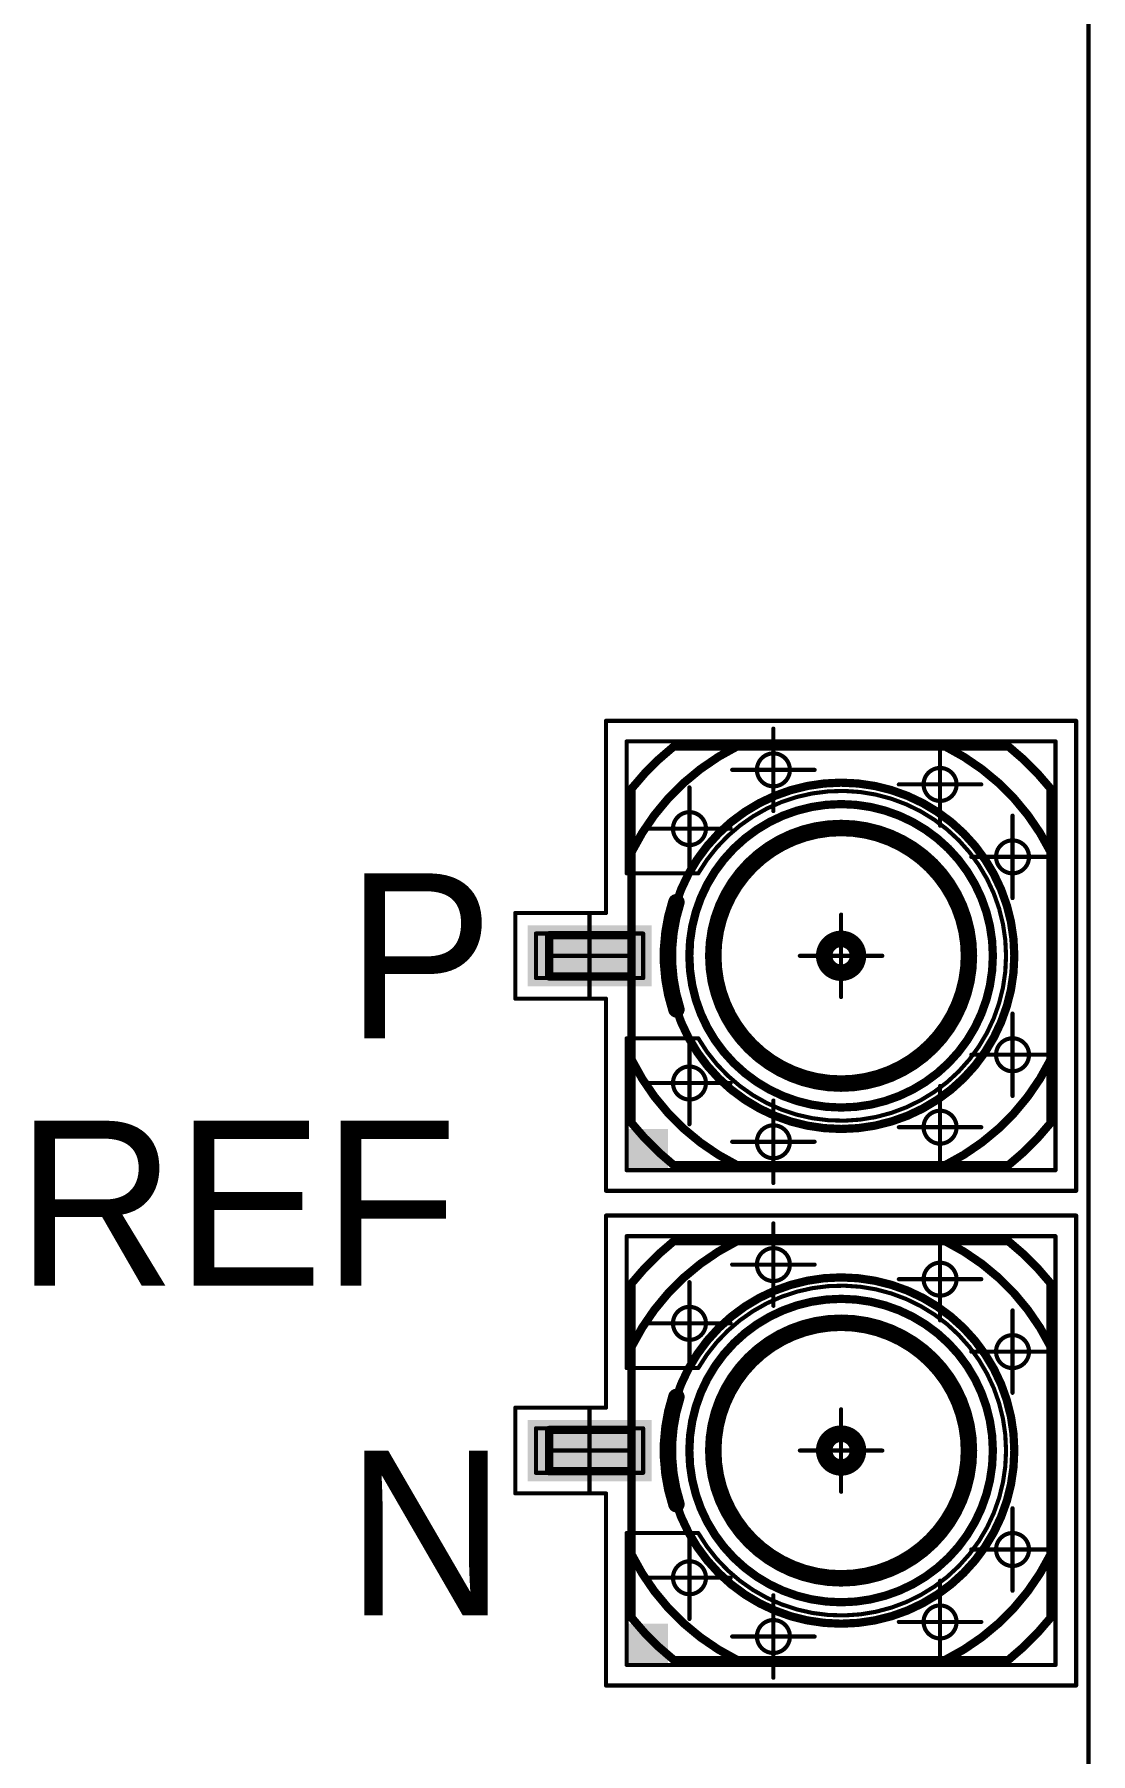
# Model space of a CAD drawing. Extents: x 30 to 73, y 30 to 110.
# Drawn here: x 60.22 to 73.02, y 68.32 to 89.17 of the extents above; entities that cross this region are included whole.
import ezdxf

# ---------------------------------------------------------------- set-up
doc = ezdxf.new("R2010")
doc.units = 0
doc.layers.get('0').update_dxf_attribs({"linetype": 'CONTINUOUS'})
for name, color, linetype in [('MECHANICAL1', 6, 'CONTINUOUS'), ('MECHANICAL14', 56, 'CONTINUOUS'), ('MECHANICAL15', 56, 'CONTINUOUS'), ('MECHANICAL8', 56, 'CONTINUOUS'), ('TOPLAYER', 1, 'CONTINUOUS'), ('TOPOVERLAY', 2, 'CONTINUOUS'), ('TOPPASTE', 8, 'CONTINUOUS'), ('TOPSOLDER', 216, 'CONTINUOUS')]:
    doc.layers.add(name, color=color, linetype=linetype)

# ---------------------------------------------------------------- blocks, each defined once
blk = doc.blocks.new('MOLEX_85305_0232_2')
at = {"layer": 'MECHANICAL14', "const_width": 0.1}
for points in [[(-0.250081, 3.540001), (0.249918, 3.540001)], [(-0.250081, 3.540001), (-0.250081, 2.54)], [(0.249918, 3.540001), (0.249918, 2.54)], [(-2.027616, 2.54), (2.027453, 2.54)], [(-2.540081, 2.027535), (-2.540081, -2.027535)], [(2.539919, 2.027535), (2.539919, -2.027535)], [(-2.027616, -2.54), (2.027453, -2.54)]]:
    blk.add_lwpolyline(points, dxfattribs=at)
at = {"layer": 'MECHANICAL14'}
for points, const_width in [([(-0.275079, 3.540001, 1), (-0.225082, 3.540001, 1)], 0.05), ([(-0.275079, 3.540001, 1), (-0.225082, 3.540001, 1)], 0.05), ([(0.22492, 3.540001, 1), (0.274917, 3.540001, 1)], 0.05), ([(0.22492, 3.540001, 1), (0.274917, 3.540001, 1)], 0.05), ([(-2.052615, 2.54, 1), (-2.002617, 2.54, 1)], 0.05), ([(-2.052612, 2.539997, 1), (-2.002615, 2.539997, 1)], 0.05), ([(-1.284295, 2.54, 1), (-1.234298, 2.54, 1)], 0.05), ([(-0.275079, 2.54, 1), (-0.225082, 2.54, 1)], 0.05), ([(0.22492, 2.54, 1), (0.274917, 2.54, 1)], 0.05), ([(1.234135, 2.54, 1), (1.284133, 2.54, 1)], 0.05), ([(2.002452, 2.539997, 1), (2.05245, 2.539997, 1)], 0.05), ([(2.002455, 2.54, 1), (2.052452, 2.54, 1)], 0.05), ([(2.09992, 0, 1), (-2.100082, 0, 1)], 0.1), ([(-2.56508, 2.027535, 1), (-2.515083, 2.027535, 1)], 0.05), ([(-2.565077, 2.027532, 1), (-2.51508, 2.027532, 1)], 0.05), ([(1.839918, 0, 1), (-1.84008, 0, 1)], 0.1), ([(2.514917, 2.027532, 1), (2.564915, 2.027532, 1)], 0.05), ([(2.51492, 2.027535, 1), (2.564917, 2.027535, 1)], 0.05), ([(1.549918, 0, 1), (-1.550081, 0, 1)], 0.1), ([(-2.56508, 1.259215, 1), (-2.515083, 1.259215, 1)], 0.05), ([(2.51492, 1.259215, 1), (2.564917, 1.259215, 1)], 0.05), ([(0.20492, 0, 1), (-0.205082, 0, 1)], 0.1), ([(-2.125081, 0, 1), (-2.075083, 0, 1)], 0.05), ([(-1.865079, 0, 1), (-1.815081, 0, 1)], 0.05), ([(-1.575079, 0, 1), (-1.525082, 0, 1)], 0.05), ([(-0.230081, 0, 1), (-0.180083, 0, 1)], 0.05), ([(0.179921, 0, 1), (0.229918, 0, 1)], 0.05), ([(1.524919, 0, 1), (1.574917, 0, 1)], 0.05), ([(1.814919, 0, 1), (1.864916, 0, 1)], 0.05), ([(2.074921, 0, 1), (2.124918, 0, 1)], 0.05), ([(-2.56508, -1.259215, 1), (-2.515083, -1.259215, 1)], 0.05), ([(2.51492, -1.259215, 1), (2.564917, -1.259215, 1)], 0.05), ([(-2.56508, -2.027535, 1), (-2.515083, -2.027535, 1)], 0.05), ([(-2.565077, -2.027532, 1), (-2.51508, -2.027532, 1)], 0.05), ([(2.514917, -2.027532, 1), (2.564915, -2.027532, 1)], 0.05), ([(2.51492, -2.027535, 1), (2.564917, -2.027535, 1)], 0.05), ([(-2.052615, -2.54, 1), (-2.002617, -2.54, 1)], 0.05), ([(-2.052612, -2.539997, 1), (-2.002615, -2.539997, 1)], 0.05), ([(-1.284295, -2.54, 1), (-1.234298, -2.54, 1)], 0.05), ([(1.234135, -2.54, 1), (1.284133, -2.54, 1)], 0.05), ([(2.002452, -2.539997, 1), (2.05245, -2.539997, 1)], 0.05), ([(2.002455, -2.54, 1), (2.052452, -2.54, 1)], 0.05)]:
    blk.add_lwpolyline(points, format="xyb", close=True, dxfattribs=dict(at, const_width=const_width))
at = {"layer": 'MECHANICAL14', "const_width": 0.1}
for points in [[(-2.540081, 1.259215, -0.164024), (-1.259296, 2.54)], [(-2.540079, 2.027532, -0.055923), (-2.027613, 2.539997)], [(1.259134, 2.54, -0.164024), (2.539919, 1.259215)], [(2.027451, 2.539997, -0.055923), (2.539916, 2.027532)], [(-1.259296, -2.54, -0.164024), (-2.540081, -1.259215)], [(2.539919, -1.259215, -0.164024), (1.259134, -2.54)], [(-2.027613, -2.539997, -0.055923), (-2.540079, -2.027532)], [(2.539916, -2.027532, -0.055923), (2.027451, -2.539997)]]:
    blk.add_lwpolyline(points, format="xyb", dxfattribs=at)
at = {"layer": 'MECHANICAL15', "const_width": 0.05}
for points in [[(-0.519999, 3.95), (-0.519999, 2.849999)], [(-0.519999, 3.95), (0.519999, 3.95)], [(0.519999, 3.95), (0.519999, 2.849999)], [(-2.849999, 2.849999), (-2.849999, -2.849999)], [(-2.849999, 2.849999), (-0.519999, 2.849999)], [(0.519999, 2.849999), (2.849999, 2.849999)], [(2.849999, 2.849999), (2.849999, -2.849999)], [(-2.849999, -2.849999), (2.849999, -2.849999)]]:
    blk.add_lwpolyline(points, dxfattribs=at)
at = {"layer": 'MECHANICAL15', "const_width": 0.024999}
for points in [[(-0.532498, 3.95, 1), (-0.5075, 3.95, 1)], [(-0.532498, 3.95, 1), (-0.5075, 3.95, 1)], [(0.5075, 3.95, 1), (0.532498, 3.95, 1)], [(0.5075, 3.95, 1), (0.532498, 3.95, 1)], [(-2.862499, 2.849999, 1), (-2.8375, 2.849999, 1)], [(-2.862499, 2.849999, 1), (-2.8375, 2.849999, 1)], [(-0.532498, 2.849999, 1), (-0.5075, 2.849999, 1)], [(-0.532498, 2.849999, 1), (-0.5075, 2.849999, 1)], [(0.5075, 2.849999, 1), (0.532498, 2.849999, 1)], [(0.5075, 2.849999, 1), (0.532498, 2.849999, 1)], [(2.8375, 2.849999, 1), (2.862499, 2.849999, 1)], [(2.8375, 2.849999, 1), (2.862499, 2.849999, 1)], [(-2.862499, -2.849999, 1), (-2.8375, -2.849999, 1)], [(-2.862499, -2.849999, 1), (-2.8375, -2.849999, 1)], [(2.8375, -2.849999, 1), (2.862499, -2.849999, 1)], [(2.8375, -2.849999, 1), (2.862499, -2.849999, 1)]]:
    blk.add_lwpolyline(points, format="xyb", close=True, dxfattribs=at)
at = {"layer": 'MECHANICAL8', "const_width": 0.05}
for points in [[(-0.270081, 3.7), (-0.270081, 2.4)], [(-0.270081, 3.7), (0.269918, 3.7)], [(-0.000081, 3.550001), (-0.000081, 3.049999)], [(0.269918, 3.7), (0.269918, 2.4)], [(-0.50008, 3.049999), (-0.000081, 3.049999)], [(-0.000081, 3.049999), (0.499918, 3.049999)], [(-0.000081, 3.049999), (-0.000081, 2.55)], [(-2.600081, 2.6), (-1.000082, 2.6)], [(-2.600081, 2.6), (-2.600081, -2.6)], [(-1.000082, 2.6), (-1.000082, 1.732051)], [(0.999919, 2.6), (0.999919, 1.732051)], [(0.999919, 2.6), (2.599919, 2.6)], [(2.599919, 2.6), (2.599919, -2.6)], [(-1.542771, 2.338507), (-1.542771, 1.838508)], [(-0.270081, 2.4), (0.269918, 2.4)], [(1.542608, 2.338507), (1.542608, 1.838508)], [(-2.042772, 1.838508), (-1.542771, 1.838508)], [(-1.542771, 1.838508), (-1.042772, 1.838508)], [(-1.542771, 1.838508), (-1.542771, 1.338506)], [(1.042609, 1.838508), (1.542608, 1.838508)], [(1.542608, 1.838508), (2.04261, 1.838508)], [(1.542608, 1.838508), (1.542608, 1.338506)], [(-2.255345, 1.320848), (-2.255345, 0.820849)], [(2.255182, 1.320848), (2.255182, 0.820849)], [(-2.755344, 0.820849), (-2.255345, 0.820849)], [(-2.255345, 0.820849), (-1.755343, 0.820849)], [(-2.255345, 0.820849), (-2.255345, 0.320848)], [(1.755181, 0.820849), (2.255182, 0.820849)], [(2.255182, 0.820849), (2.755181, 0.820849)], [(2.255182, 0.820849), (2.255182, 0.320848)], [(-0.000081, 0.499999), (-0.000081, 0)], [(-0.50008, 0), (-0.000081, 0)], [(-0.000081, 0), (0.499918, 0)], [(-0.000081, 0), (-0.000081, -0.499999)], [(-2.078543, -0.700001), (-2.078543, -1.2)], [(2.07838, -0.700001), (2.07838, -1.2)], [(-2.578542, -1.2), (-2.078543, -1.2)], [(-2.078543, -1.2), (-1.578541, -1.2)], [(-2.078543, -1.2), (-2.078543, -1.699999)], [(1.578379, -1.2), (2.07838, -1.2)], [(2.07838, -1.2), (2.578379, -1.2)], [(2.07838, -1.2), (2.07838, -1.699999)], [(-1.200081, -1.57846), (-1.200081, -2.078462)], [(1.199919, -1.57846), (1.199919, -2.078462)], [(-1.70008, -2.078462), (-1.200081, -2.078462)], [(-1.200081, -2.078462), (-0.700082, -2.078462)], [(-1.200081, -2.078462), (-1.200081, -2.578461)], [(0.69992, -2.078462), (1.199919, -2.078462)], [(1.199919, -2.078462), (1.699918, -2.078462)], [(1.199919, -2.078462), (1.199919, -2.578461)], [(-2.600081, -2.6), (2.599919, -2.6)]]:
    blk.add_lwpolyline(points, dxfattribs=at)
at = {"layer": 'MECHANICAL8'}
for points, const_width in [([(-0.28258, 3.7, 1), (-0.257581, 3.7, 1)], 0.024999), ([(-0.28258, 3.7, 1), (-0.257581, 3.7, 1)], 0.024999), ([(-0.012581, 3.550001, 1), (0.012418, 3.550001, 1)], 0.024999), ([(0.257419, 3.7, 1), (0.282418, 3.7, 1)], 0.024999), ([(0.257419, 3.7, 1), (0.282418, 3.7, 1)], 0.024999), ([(-0.51258, 3.049999, 1), (-0.487581, 3.049999, 1)], 0.024999), ([(-0.012581, 3.049999, 1), (0.012418, 3.049999, 1)], 0.024999), ([(-0.012581, 3.049999, 1), (0.012418, 3.049999, 1)], 0.024999), ([(-0.012581, 3.049999, 1), (0.012418, 3.049999, 1)], 0.024999), ([(-0.012581, 3.049999, 1), (0.012418, 3.049999, 1)], 0.024999), ([(0.487418, 3.049999, 1), (0.512417, 3.049999, 1)], 0.024999), ([(-2.61258, 2.6, 1), (-2.587582, 2.6, 1)], 0.024999), ([(-2.61258, 2.6, 1), (-2.587582, 2.6, 1)], 0.024999), ([(-1.012581, 2.6, 1), (-0.987582, 2.6, 1)], 0.024999), ([(-1.012581, 2.6, 1), (-0.987582, 2.6, 1)], 0.024999), ([(-0.012581, 2.55, 1), (0.012418, 2.55, 1)], 0.024999), ([(0.98742, 2.6, 1), (1.012419, 2.6, 1)], 0.024999), ([(0.98742, 2.6, 1), (1.012419, 2.6, 1)], 0.024999), ([(2.587419, 2.6, 1), (2.612418, 2.6, 1)], 0.024999), ([(2.587419, 2.6, 1), (2.612418, 2.6, 1)], 0.024999), ([(-1.55527, 2.338507, 1), (-1.530271, 2.338507, 1)], 0.024999), ([(-0.28258, 2.4, 1), (-0.257581, 2.4, 1)], 0.024999), ([(-0.28258, 2.4, 1), (-0.257581, 2.4, 1)], 0.024999), ([(0.257419, 2.4, 1), (0.282418, 2.4, 1)], 0.024999), ([(0.257419, 2.4, 1), (0.282418, 2.4, 1)], 0.024999), ([(1.530109, 2.338507, 1), (1.555107, 2.338507, 1)], 0.024999), ([(-1.342771, 1.838508, 1), (-1.74277, 1.838508, 1)], 0.05), ([(1.742608, 1.838508, 1), (1.342608, 1.838508, 1)], 0.05), ([(-2.055271, 1.838508, 1), (-2.030273, 1.838508, 1)], 0.024999), ([(-1.75527, 1.838508, 1), (-1.730271, 1.838508, 1)], 0.024999), ([(-1.55527, 1.838508, 1), (-1.530271, 1.838508, 1)], 0.024999), ([(-1.55527, 1.838508, 1), (-1.530271, 1.838508, 1)], 0.024999), ([(-1.55527, 1.838508, 1), (-1.530271, 1.838508, 1)], 0.024999), ([(-1.55527, 1.838508, 1), (-1.530271, 1.838508, 1)], 0.024999), ([(-1.35527, 1.838508, 1), (-1.330272, 1.838508, 1)], 0.024999), ([(-1.055271, 1.838508, 1), (-1.030272, 1.838508, 1)], 0.024999), ([(-1.012581, 1.732051, 1), (-0.987582, 1.732051, 1)], 0.024999), ([(-1.012581, 1.732051, 1), (-0.987582, 1.732051, 1)], 0.024999), ([(0.98742, 1.732051, 1), (1.012419, 1.732051, 1)], 0.024999), ([(0.98742, 1.732051, 1), (1.012419, 1.732051, 1)], 0.024999), ([(1.03011, 1.838508, 1), (1.055108, 1.838508, 1)], 0.024999), ([(1.330109, 1.838508, 1), (1.355108, 1.838508, 1)], 0.024999), ([(1.530109, 1.838508, 1), (1.555107, 1.838508, 1)], 0.024999), ([(1.530109, 1.838508, 1), (1.555107, 1.838508, 1)], 0.024999), ([(1.530109, 1.838508, 1), (1.555107, 1.838508, 1)], 0.024999), ([(1.530109, 1.838508, 1), (1.555107, 1.838508, 1)], 0.024999), ([(1.730108, 1.838508, 1), (1.755107, 1.838508, 1)], 0.024999), ([(2.03011, 1.838508, 1), (2.055109, 1.838508, 1)], 0.024999), ([(-2.267844, 1.320848, 1), (-2.242845, 1.320848, 1)], 0.024999), ([(-1.55527, 1.338506, 1), (-1.530271, 1.338506, 1)], 0.024999), ([(1.530109, 1.338506, 1), (1.555107, 1.338506, 1)], 0.024999), ([(2.242683, 1.320848, 1), (2.267682, 1.320848, 1)], 0.024999), ([(-2.055345, 0.820849, 1), (-2.455344, 0.820849, 1)], 0.05), ([(2.455182, 0.820849, 1), (2.055183, 0.820849, 1)], 0.05), ([(-2.767843, 0.820849, 1), (-2.742844, 0.820849, 1)], 0.024999), ([(-2.467844, 0.820849, 1), (-2.442845, 0.820849, 1)], 0.024999), ([(-2.267844, 0.820849, 1), (-2.242845, 0.820849, 1)], 0.024999), ([(-2.267844, 0.820849, 1), (-2.242845, 0.820849, 1)], 0.024999), ([(-2.267844, 0.820849, 1), (-2.242845, 0.820849, 1)], 0.024999), ([(-2.267844, 0.820849, 1), (-2.242845, 0.820849, 1)], 0.024999), ([(-2.067844, 0.820849, 1), (-2.042846, 0.820849, 1)], 0.024999), ([(-1.767843, 0.820849, 1), (-1.742844, 0.820849, 1)], 0.024999), ([(1.742681, 0.820849, 1), (1.76768, 0.820849, 1)], 0.024999), ([(2.042683, 0.820849, 1), (2.067682, 0.820849, 1)], 0.024999), ([(2.242683, 0.820849, 1), (2.267682, 0.820849, 1)], 0.024999), ([(2.242683, 0.820849, 1), (2.267682, 0.820849, 1)], 0.024999), ([(2.242683, 0.820849, 1), (2.267682, 0.820849, 1)], 0.024999), ([(2.242683, 0.820849, 1), (2.267682, 0.820849, 1)], 0.024999), ([(2.442682, 0.820849, 1), (2.467681, 0.820849, 1)], 0.024999), ([(2.742682, 0.820849, 1), (2.767681, 0.820849, 1)], 0.024999), ([(-0.012581, 0.499999, 1), (0.012418, 0.499999, 1)], 0.024999), ([(-2.267844, 0.320848, 1), (-2.242845, 0.320848, 1)], 0.024999), ([(2.242683, 0.320848, 1), (2.267682, 0.320848, 1)], 0.024999), ([(-0.51258, 0, 1), (-0.487581, 0, 1)], 0.024999), ([(-0.012581, 0, 1), (0.012418, 0, 1)], 0.024999), ([(-0.012581, 0, 1), (0.012418, 0, 1)], 0.024999), ([(-0.012581, 0, 1), (0.012418, 0, 1)], 0.024999), ([(-0.012581, 0, 1), (0.012418, 0, 1)], 0.024999), ([(0.487418, 0, 1), (0.512417, 0, 1)], 0.024999), ([(-0.012581, -0.499999, 1), (0.012418, -0.499999, 1)], 0.024999), ([(-2.091042, -0.700001, 1), (-2.066044, -0.700001, 1)], 0.024999), ([(2.065881, -0.700001, 1), (2.09088, -0.700001, 1)], 0.024999), ([(-1.878543, -1.2, 1), (-2.278543, -1.2, 1)], 0.05), ([(2.27838, -1.2, 1), (1.878381, -1.2, 1)], 0.05), ([(-2.591041, -1.2, 1), (-2.566043, -1.2, 1)], 0.024999), ([(-2.291042, -1.2, 1), (-2.266043, -1.2, 1)], 0.024999), ([(-2.091042, -1.2, 1), (-2.066044, -1.2, 1)], 0.024999), ([(-2.091042, -1.2, 1), (-2.066044, -1.2, 1)], 0.024999), ([(-2.091042, -1.2, 1), (-2.066044, -1.2, 1)], 0.024999), ([(-2.091042, -1.2, 1), (-2.066044, -1.2, 1)], 0.024999), ([(-1.891043, -1.2, 1), (-1.866044, -1.2, 1)], 0.024999), ([(-1.591041, -1.2, 1), (-1.566042, -1.2, 1)], 0.024999), ([(1.56588, -1.2, 1), (1.590878, -1.2, 1)], 0.024999), ([(1.865881, -1.2, 1), (1.89088, -1.2, 1)], 0.024999), ([(2.065881, -1.2, 1), (2.09088, -1.2, 1)], 0.024999), ([(2.065881, -1.2, 1), (2.09088, -1.2, 1)], 0.024999), ([(2.065881, -1.2, 1), (2.09088, -1.2, 1)], 0.024999), ([(2.065881, -1.2, 1), (2.09088, -1.2, 1)], 0.024999), ([(2.265881, -1.2, 1), (2.290879, -1.2, 1)], 0.024999), ([(2.56588, -1.2, 1), (2.590879, -1.2, 1)], 0.024999), ([(-1.212581, -1.57846, 1), (-1.187582, -1.57846, 1)], 0.024999), ([(1.18742, -1.57846, 1), (1.212418, -1.57846, 1)], 0.024999), ([(-2.091042, -1.699999, 1), (-2.066044, -1.699999, 1)], 0.024999), ([(-1.000082, -2.078462, 1), (-1.400081, -2.078462, 1)], 0.05), ([(1.399918, -2.078462, 1), (0.999919, -2.078462, 1)], 0.05), ([(2.065881, -1.699999, 1), (2.09088, -1.699999, 1)], 0.024999), ([(-1.71258, -2.078462, 1), (-1.687581, -2.078462, 1)], 0.024999), ([(-1.41258, -2.078462, 1), (-1.387582, -2.078462, 1)], 0.024999), ([(-1.212581, -2.078462, 1), (-1.187582, -2.078462, 1)], 0.024999), ([(-1.212581, -2.078462, 1), (-1.187582, -2.078462, 1)], 0.024999), ([(-1.212581, -2.078462, 1), (-1.187582, -2.078462, 1)], 0.024999), ([(-1.212581, -2.078462, 1), (-1.187582, -2.078462, 1)], 0.024999), ([(-1.012581, -2.078462, 1), (-0.987582, -2.078462, 1)], 0.024999), ([(-0.712582, -2.078462, 1), (-0.687583, -2.078462, 1)], 0.024999), ([(0.687421, -2.078462, 1), (0.712419, -2.078462, 1)], 0.024999), ([(0.98742, -2.078462, 1), (1.012419, -2.078462, 1)], 0.024999), ([(1.18742, -2.078462, 1), (1.212418, -2.078462, 1)], 0.024999), ([(1.18742, -2.078462, 1), (1.212418, -2.078462, 1)], 0.024999), ([(1.18742, -2.078462, 1), (1.212418, -2.078462, 1)], 0.024999), ([(1.18742, -2.078462, 1), (1.212418, -2.078462, 1)], 0.024999), ([(1.387419, -2.078462, 1), (1.412418, -2.078462, 1)], 0.024999), ([(1.687419, -2.078462, 1), (1.712417, -2.078462, 1)], 0.024999), ([(-2.61258, -2.6, 1), (-2.587582, -2.6, 1)], 0.024999), ([(-2.61258, -2.6, 1), (-2.587582, -2.6, 1)], 0.024999), ([(-1.212581, -2.578461, 1), (-1.187582, -2.578461, 1)], 0.024999), ([(1.18742, -2.578461, 1), (1.212418, -2.578461, 1)], 0.024999), ([(2.587419, -2.6, 1), (2.612418, -2.6, 1)], 0.024999), ([(2.587419, -2.6, 1), (2.612418, -2.6, 1)], 0.024999)]:
    blk.add_lwpolyline(points, format="xyb", close=True, dxfattribs=dict(at, const_width=const_width))
at = {"layer": 'MECHANICAL8', "const_width": 0.05}
blk.add_lwpolyline([(0.999919, 1.732051, -3.732051), (-1.000082, 1.732051)], format="xyb", dxfattribs=at)
at = {"layer": 'TOPLAYER'}
for p, q in [((-2.600081, -2.6), (-2.600081, 2.6)), ((-2.600081, 2.6), (-1.000082, 2.6)), ((-1.000082, 2.6), (-1.000618, 1.732981)), ((0.999919, 1.732051), (0.999919, 2.6)), ((0.999919, 2.6), (2.599919, 2.6)), ((2.599919, 2.6), (2.599919, -2.6)), ((-1.116599, 1.670987), (-1.421138, 1.421056)), ((-1.000618, 1.732981), (-1.116599, 1.670987)), ((1.000455, 1.732981), (0.999919, 1.732051)), ((1.116437, 1.670987), (1.000455, 1.732981)), ((1.420975, 1.421056), (1.116437, 1.670987)), ((-1.421138, 1.421056), (-1.671069, 1.116518)), ((1.670906, 1.116518), (1.420975, 1.421056)), ((-1.671069, 1.116518), (-1.856783, 0.769071)), ((1.856621, 0.769071), (1.670906, 1.116518)), ((-1.856783, 0.769071), (-1.971144, 0.392069)), ((1.970982, 0.392069), (1.856621, 0.769071)), ((-1.971144, 0.392069), (-2.00976, 0)), ((2.009597, 0), (1.970982, 0.392069)), ((-2.00976, 0), (-1.971144, -0.392069)), ((1.970982, -0.392069), (2.009597, 0)), ((-1.971144, -0.392069), (-1.856783, -0.769071)), ((1.856621, -0.769071), (1.970982, -0.392069)), ((-1.856783, -0.769071), (-1.671069, -1.116518)), ((1.670906, -1.116518), (1.856621, -0.769071)), ((-1.671069, -1.116518), (-1.421138, -1.421056)), ((1.420975, -1.421056), (1.670906, -1.116518)), ((-1.421138, -1.421056), (-1.116599, -1.670987)), ((1.116437, -1.670987), (1.420975, -1.421056)), ((-1.116599, -1.670987), (-0.769153, -1.856702)), ((-0.769153, -1.856702), (-0.392151, -1.971063)), ((0.391988, -1.971063), (0.76899, -1.856702)), ((0.76899, -1.856702), (1.116437, -1.670987)), ((-0.392151, -1.971063), (-0.000081, -2.009678)), ((-0.000081, -2.009678), (0.391988, -1.971063)), ((2.599919, -2.6), (-2.600081, -2.6))]:
    blk.add_line(p, q, dxfattribs=at)
for points in [[(-0.269999, 2.4), (0.269999, 2.4), (-0.269999, 3.699998), (0.269999, 3.699998)], [(-2.600081, 2.100001), (-2.100082, 2.100001), (-2.600081, 2.6), (-2.100082, 2.6)]]:
    blk.add_solid(points, dxfattribs=at)
at = {"layer": 'TOPOVERLAY', "const_width": 0.2}
blk.add_lwpolyline([(-0.650001, 1.996874, -0.158658), (0.650001, 1.996874)], format="xyb", dxfattribs=at)
at = {"layer": 'TOPOVERLAY'}
for points, const_width in [([(-0.700001, 1.996874, 1), (-0.600001, 1.996874, 1)], 0.1), ([(0.600001, 1.996874, 1), (0.700001, 1.996874, 1)], 0.1), ([(1.549999, 0, 1), (-1.549999, 0, 1)], 0.2), ([(0.205001, 0, 1), (-0.205001, 0, 1)], 0.2), ([(-1.599999, 0, 1), (-1.5, 0, 1)], 0.1), ([(-0.255001, 0, 1), (-0.155001, 0, 1)], 0.1), ([(0.155001, 0, 1), (0.255001, 0, 1)], 0.1), ([(1.5, 0, 1), (1.599999, 0, 1)], 0.1)]:
    blk.add_lwpolyline(points, format="xyb", close=True, dxfattribs=dict(at, const_width=const_width))
at = {"layer": 'TOPPASTE'}
blk.add_solid([(-0.269999, 2.4), (0.269999, 2.4), (-0.269999, 3.699998), (0.269999, 3.699998)], dxfattribs=at)
at = {"layer": 'TOPSOLDER'}
blk.add_solid([(-0.371599, 2.2984), (0.371599, 2.2984), (-0.371599, 3.801598), (0.371599, 3.801598)], dxfattribs=at)
blk = doc.blocks.new('MOLEX_85305_0232_5')
at = {"layer": 'MECHANICAL14', "const_width": 0.1}
for points in [[(-0.250081, 3.540001), (0.249918, 3.540001)], [(-0.250081, 3.540001), (-0.250081, 2.54)], [(0.249918, 3.540001), (0.249918, 2.54)], [(-2.027616, 2.54), (2.027453, 2.54)], [(-2.540081, 2.027535), (-2.540081, -2.027535)], [(2.539919, 2.027535), (2.539919, -2.027535)], [(-2.027616, -2.54), (2.027453, -2.54)]]:
    blk.add_lwpolyline(points, dxfattribs=at)
at = {"layer": 'MECHANICAL14'}
for points, const_width in [([(-0.275079, 3.540001, 1), (-0.225082, 3.540001, 1)], 0.05), ([(-0.275079, 3.540001, 1), (-0.225082, 3.540001, 1)], 0.05), ([(0.22492, 3.540001, 1), (0.274917, 3.540001, 1)], 0.05), ([(0.22492, 3.540001, 1), (0.274917, 3.540001, 1)], 0.05), ([(-2.052615, 2.54, 1), (-2.002617, 2.54, 1)], 0.05), ([(-2.052612, 2.539997, 1), (-2.002615, 2.539997, 1)], 0.05), ([(-1.284295, 2.54, 1), (-1.234298, 2.54, 1)], 0.05), ([(-0.275079, 2.54, 1), (-0.225082, 2.54, 1)], 0.05), ([(0.22492, 2.54, 1), (0.274917, 2.54, 1)], 0.05), ([(1.234135, 2.54, 1), (1.284133, 2.54, 1)], 0.05), ([(2.002452, 2.539997, 1), (2.05245, 2.539997, 1)], 0.05), ([(2.002455, 2.54, 1), (2.052452, 2.54, 1)], 0.05), ([(2.09992, 0, 1), (-2.100082, 0, 1)], 0.1), ([(-2.56508, 2.027535, 1), (-2.515083, 2.027535, 1)], 0.05), ([(-2.565077, 2.027532, 1), (-2.51508, 2.027532, 1)], 0.05), ([(1.839918, 0, 1), (-1.84008, 0, 1)], 0.1), ([(2.514917, 2.027532, 1), (2.564915, 2.027532, 1)], 0.05), ([(2.51492, 2.027535, 1), (2.564917, 2.027535, 1)], 0.05), ([(1.549918, 0, 1), (-1.550081, 0, 1)], 0.1), ([(-2.56508, 1.259215, 1), (-2.515083, 1.259215, 1)], 0.05), ([(2.51492, 1.259215, 1), (2.564917, 1.259215, 1)], 0.05), ([(0.20492, 0, 1), (-0.205082, 0, 1)], 0.1), ([(-2.125081, 0, 1), (-2.075083, 0, 1)], 0.05), ([(-1.865079, 0, 1), (-1.815081, 0, 1)], 0.05), ([(-1.575079, 0, 1), (-1.525082, 0, 1)], 0.05), ([(-0.230081, 0, 1), (-0.180083, 0, 1)], 0.05), ([(0.179921, 0, 1), (0.229918, 0, 1)], 0.05), ([(1.524919, 0, 1), (1.574917, 0, 1)], 0.05), ([(1.814919, 0, 1), (1.864916, 0, 1)], 0.05), ([(2.074921, 0, 1), (2.124918, 0, 1)], 0.05), ([(-2.56508, -1.259215, 1), (-2.515083, -1.259215, 1)], 0.05), ([(2.51492, -1.259215, 1), (2.564917, -1.259215, 1)], 0.05), ([(-2.56508, -2.027535, 1), (-2.515083, -2.027535, 1)], 0.05), ([(-2.565077, -2.027532, 1), (-2.51508, -2.027532, 1)], 0.05), ([(2.514917, -2.027532, 1), (2.564915, -2.027532, 1)], 0.05), ([(2.51492, -2.027535, 1), (2.564917, -2.027535, 1)], 0.05), ([(-2.052615, -2.54, 1), (-2.002617, -2.54, 1)], 0.05), ([(-2.052612, -2.539997, 1), (-2.002615, -2.539997, 1)], 0.05), ([(-1.284295, -2.54, 1), (-1.234298, -2.54, 1)], 0.05), ([(1.234135, -2.54, 1), (1.284133, -2.54, 1)], 0.05), ([(2.002452, -2.539997, 1), (2.05245, -2.539997, 1)], 0.05), ([(2.002455, -2.54, 1), (2.052452, -2.54, 1)], 0.05)]:
    blk.add_lwpolyline(points, format="xyb", close=True, dxfattribs=dict(at, const_width=const_width))
at = {"layer": 'MECHANICAL14', "const_width": 0.1}
for points in [[(-2.540081, 1.259215, -0.164024), (-1.259296, 2.54)], [(-2.540079, 2.027532, -0.055923), (-2.027613, 2.539997)], [(1.259134, 2.54, -0.164024), (2.539919, 1.259215)], [(2.027451, 2.539997, -0.055923), (2.539916, 2.027532)], [(-1.259296, -2.54, -0.164024), (-2.540081, -1.259215)], [(2.539919, -1.259215, -0.164024), (1.259134, -2.54)], [(-2.027613, -2.539997, -0.055923), (-2.540079, -2.027532)], [(2.539916, -2.027532, -0.055923), (2.027451, -2.539997)]]:
    blk.add_lwpolyline(points, format="xyb", dxfattribs=at)
at = {"layer": 'MECHANICAL15', "const_width": 0.05}
for points in [[(-0.519999, 3.95), (-0.519999, 2.849999)], [(-0.519999, 3.95), (0.519999, 3.95)], [(0.519999, 3.95), (0.519999, 2.849999)], [(-2.849999, 2.849999), (-2.849999, -2.849999)], [(-2.849999, 2.849999), (-0.519999, 2.849999)], [(0.519999, 2.849999), (2.849999, 2.849999)], [(2.849999, 2.849999), (2.849999, -2.849999)], [(-2.849999, -2.849999), (2.849999, -2.849999)]]:
    blk.add_lwpolyline(points, dxfattribs=at)
at = {"layer": 'MECHANICAL15', "const_width": 0.024999}
for points in [[(-0.532498, 3.95, 1), (-0.5075, 3.95, 1)], [(-0.532498, 3.95, 1), (-0.5075, 3.95, 1)], [(0.5075, 3.95, 1), (0.532498, 3.95, 1)], [(0.5075, 3.95, 1), (0.532498, 3.95, 1)], [(-2.862499, 2.849999, 1), (-2.8375, 2.849999, 1)], [(-2.862499, 2.849999, 1), (-2.8375, 2.849999, 1)], [(-0.532498, 2.849999, 1), (-0.5075, 2.849999, 1)], [(-0.532498, 2.849999, 1), (-0.5075, 2.849999, 1)], [(0.5075, 2.849999, 1), (0.532498, 2.849999, 1)], [(0.5075, 2.849999, 1), (0.532498, 2.849999, 1)], [(2.8375, 2.849999, 1), (2.862499, 2.849999, 1)], [(2.8375, 2.849999, 1), (2.862499, 2.849999, 1)], [(-2.862499, -2.849999, 1), (-2.8375, -2.849999, 1)], [(-2.862499, -2.849999, 1), (-2.8375, -2.849999, 1)], [(2.8375, -2.849999, 1), (2.862499, -2.849999, 1)], [(2.8375, -2.849999, 1), (2.862499, -2.849999, 1)]]:
    blk.add_lwpolyline(points, format="xyb", close=True, dxfattribs=at)
at = {"layer": 'MECHANICAL8', "const_width": 0.05}
for points in [[(-0.270081, 3.7), (-0.270081, 2.4)], [(-0.270081, 3.7), (0.269918, 3.7)], [(-0.000081, 3.550001), (-0.000081, 3.049999)], [(0.269918, 3.7), (0.269918, 2.4)], [(-0.50008, 3.049999), (-0.000081, 3.049999)], [(-0.000081, 3.049999), (0.499918, 3.049999)], [(-0.000081, 3.049999), (-0.000081, 2.55)], [(-2.600081, 2.6), (-1.000082, 2.6)], [(-2.600081, 2.6), (-2.600081, -2.6)], [(-1.000082, 2.6), (-1.000082, 1.732051)], [(0.999919, 2.6), (0.999919, 1.732051)], [(0.999919, 2.6), (2.599919, 2.6)], [(2.599919, 2.6), (2.599919, -2.6)], [(-1.542771, 2.338507), (-1.542771, 1.838508)], [(-0.270081, 2.4), (0.269918, 2.4)], [(1.542608, 2.338507), (1.542608, 1.838508)], [(-2.042772, 1.838508), (-1.542771, 1.838508)], [(-1.542771, 1.838508), (-1.042772, 1.838508)], [(-1.542771, 1.838508), (-1.542771, 1.338506)], [(1.042609, 1.838508), (1.542608, 1.838508)], [(1.542608, 1.838508), (2.04261, 1.838508)], [(1.542608, 1.838508), (1.542608, 1.338506)], [(-2.255345, 1.320848), (-2.255345, 0.820849)], [(2.255182, 1.320848), (2.255182, 0.820849)], [(-2.755344, 0.820849), (-2.255345, 0.820849)], [(-2.255345, 0.820849), (-1.755343, 0.820849)], [(-2.255345, 0.820849), (-2.255345, 0.320848)], [(1.755181, 0.820849), (2.255182, 0.820849)], [(2.255182, 0.820849), (2.755181, 0.820849)], [(2.255182, 0.820849), (2.255182, 0.320848)], [(-0.000081, 0.499999), (-0.000081, 0)], [(-0.50008, 0), (-0.000081, 0)], [(-0.000081, 0), (0.499918, 0)], [(-0.000081, 0), (-0.000081, -0.499999)], [(-2.078543, -0.700001), (-2.078543, -1.2)], [(2.07838, -0.700001), (2.07838, -1.2)], [(-2.578542, -1.2), (-2.078543, -1.2)], [(-2.078543, -1.2), (-1.578541, -1.2)], [(-2.078543, -1.2), (-2.078543, -1.699999)], [(1.578379, -1.2), (2.07838, -1.2)], [(2.07838, -1.2), (2.578379, -1.2)], [(2.07838, -1.2), (2.07838, -1.699999)], [(-1.200081, -1.57846), (-1.200081, -2.078462)], [(1.199919, -1.57846), (1.199919, -2.078462)], [(-1.70008, -2.078462), (-1.200081, -2.078462)], [(-1.200081, -2.078462), (-0.700082, -2.078462)], [(-1.200081, -2.078462), (-1.200081, -2.578461)], [(0.69992, -2.078462), (1.199919, -2.078462)], [(1.199919, -2.078462), (1.699918, -2.078462)], [(1.199919, -2.078462), (1.199919, -2.578461)], [(-2.600081, -2.6), (2.599919, -2.6)]]:
    blk.add_lwpolyline(points, dxfattribs=at)
at = {"layer": 'MECHANICAL8'}
for points, const_width in [([(-0.28258, 3.7, 1), (-0.257581, 3.7, 1)], 0.024999), ([(-0.28258, 3.7, 1), (-0.257581, 3.7, 1)], 0.024999), ([(-0.012581, 3.550001, 1), (0.012418, 3.550001, 1)], 0.024999), ([(0.257419, 3.7, 1), (0.282418, 3.7, 1)], 0.024999), ([(0.257419, 3.7, 1), (0.282418, 3.7, 1)], 0.024999), ([(-0.51258, 3.049999, 1), (-0.487581, 3.049999, 1)], 0.024999), ([(-0.012581, 3.049999, 1), (0.012418, 3.049999, 1)], 0.024999), ([(-0.012581, 3.049999, 1), (0.012418, 3.049999, 1)], 0.024999), ([(-0.012581, 3.049999, 1), (0.012418, 3.049999, 1)], 0.024999), ([(-0.012581, 3.049999, 1), (0.012418, 3.049999, 1)], 0.024999), ([(0.487418, 3.049999, 1), (0.512417, 3.049999, 1)], 0.024999), ([(-2.61258, 2.6, 1), (-2.587582, 2.6, 1)], 0.024999), ([(-2.61258, 2.6, 1), (-2.587582, 2.6, 1)], 0.024999), ([(-1.012581, 2.6, 1), (-0.987582, 2.6, 1)], 0.024999), ([(-1.012581, 2.6, 1), (-0.987582, 2.6, 1)], 0.024999), ([(-0.012581, 2.55, 1), (0.012418, 2.55, 1)], 0.024999), ([(0.98742, 2.6, 1), (1.012419, 2.6, 1)], 0.024999), ([(0.98742, 2.6, 1), (1.012419, 2.6, 1)], 0.024999), ([(2.587419, 2.6, 1), (2.612418, 2.6, 1)], 0.024999), ([(2.587419, 2.6, 1), (2.612418, 2.6, 1)], 0.024999), ([(-1.55527, 2.338507, 1), (-1.530271, 2.338507, 1)], 0.024999), ([(-0.28258, 2.4, 1), (-0.257581, 2.4, 1)], 0.024999), ([(-0.28258, 2.4, 1), (-0.257581, 2.4, 1)], 0.024999), ([(0.257419, 2.4, 1), (0.282418, 2.4, 1)], 0.024999), ([(0.257419, 2.4, 1), (0.282418, 2.4, 1)], 0.024999), ([(1.530109, 2.338507, 1), (1.555107, 2.338507, 1)], 0.024999), ([(-1.342771, 1.838508, 1), (-1.74277, 1.838508, 1)], 0.05), ([(1.742608, 1.838508, 1), (1.342608, 1.838508, 1)], 0.05), ([(-2.055271, 1.838508, 1), (-2.030273, 1.838508, 1)], 0.024999), ([(-1.75527, 1.838508, 1), (-1.730271, 1.838508, 1)], 0.024999), ([(-1.55527, 1.838508, 1), (-1.530271, 1.838508, 1)], 0.024999), ([(-1.55527, 1.838508, 1), (-1.530271, 1.838508, 1)], 0.024999), ([(-1.55527, 1.838508, 1), (-1.530271, 1.838508, 1)], 0.024999), ([(-1.55527, 1.838508, 1), (-1.530271, 1.838508, 1)], 0.024999), ([(-1.35527, 1.838508, 1), (-1.330272, 1.838508, 1)], 0.024999), ([(-1.055271, 1.838508, 1), (-1.030272, 1.838508, 1)], 0.024999), ([(-1.012581, 1.732051, 1), (-0.987582, 1.732051, 1)], 0.024999), ([(-1.012581, 1.732051, 1), (-0.987582, 1.732051, 1)], 0.024999), ([(0.98742, 1.732051, 1), (1.012419, 1.732051, 1)], 0.024999), ([(0.98742, 1.732051, 1), (1.012419, 1.732051, 1)], 0.024999), ([(1.03011, 1.838508, 1), (1.055108, 1.838508, 1)], 0.024999), ([(1.330109, 1.838508, 1), (1.355108, 1.838508, 1)], 0.024999), ([(1.530109, 1.838508, 1), (1.555107, 1.838508, 1)], 0.024999), ([(1.530109, 1.838508, 1), (1.555107, 1.838508, 1)], 0.024999), ([(1.530109, 1.838508, 1), (1.555107, 1.838508, 1)], 0.024999), ([(1.530109, 1.838508, 1), (1.555107, 1.838508, 1)], 0.024999), ([(1.730108, 1.838508, 1), (1.755107, 1.838508, 1)], 0.024999), ([(2.03011, 1.838508, 1), (2.055109, 1.838508, 1)], 0.024999), ([(-2.267844, 1.320848, 1), (-2.242845, 1.320848, 1)], 0.024999), ([(-1.55527, 1.338506, 1), (-1.530271, 1.338506, 1)], 0.024999), ([(1.530109, 1.338506, 1), (1.555107, 1.338506, 1)], 0.024999), ([(2.242683, 1.320848, 1), (2.267682, 1.320848, 1)], 0.024999), ([(-2.055345, 0.820849, 1), (-2.455344, 0.820849, 1)], 0.05), ([(2.455182, 0.820849, 1), (2.055183, 0.820849, 1)], 0.05), ([(-2.767843, 0.820849, 1), (-2.742844, 0.820849, 1)], 0.024999), ([(-2.467844, 0.820849, 1), (-2.442845, 0.820849, 1)], 0.024999), ([(-2.267844, 0.820849, 1), (-2.242845, 0.820849, 1)], 0.024999), ([(-2.267844, 0.820849, 1), (-2.242845, 0.820849, 1)], 0.024999), ([(-2.267844, 0.820849, 1), (-2.242845, 0.820849, 1)], 0.024999), ([(-2.267844, 0.820849, 1), (-2.242845, 0.820849, 1)], 0.024999), ([(-2.067844, 0.820849, 1), (-2.042846, 0.820849, 1)], 0.024999), ([(-1.767843, 0.820849, 1), (-1.742844, 0.820849, 1)], 0.024999), ([(1.742681, 0.820849, 1), (1.76768, 0.820849, 1)], 0.024999), ([(2.042683, 0.820849, 1), (2.067682, 0.820849, 1)], 0.024999), ([(2.242683, 0.820849, 1), (2.267682, 0.820849, 1)], 0.024999), ([(2.242683, 0.820849, 1), (2.267682, 0.820849, 1)], 0.024999), ([(2.242683, 0.820849, 1), (2.267682, 0.820849, 1)], 0.024999), ([(2.242683, 0.820849, 1), (2.267682, 0.820849, 1)], 0.024999), ([(2.442682, 0.820849, 1), (2.467681, 0.820849, 1)], 0.024999), ([(2.742682, 0.820849, 1), (2.767681, 0.820849, 1)], 0.024999), ([(-0.012581, 0.499999, 1), (0.012418, 0.499999, 1)], 0.024999), ([(-2.267844, 0.320848, 1), (-2.242845, 0.320848, 1)], 0.024999), ([(2.242683, 0.320848, 1), (2.267682, 0.320848, 1)], 0.024999), ([(-0.51258, 0, 1), (-0.487581, 0, 1)], 0.024999), ([(-0.012581, 0, 1), (0.012418, 0, 1)], 0.024999), ([(-0.012581, 0, 1), (0.012418, 0, 1)], 0.024999), ([(-0.012581, 0, 1), (0.012418, 0, 1)], 0.024999), ([(-0.012581, 0, 1), (0.012418, 0, 1)], 0.024999), ([(0.487418, 0, 1), (0.512417, 0, 1)], 0.024999), ([(-0.012581, -0.499999, 1), (0.012418, -0.499999, 1)], 0.024999), ([(-2.091042, -0.700001, 1), (-2.066044, -0.700001, 1)], 0.024999), ([(2.065881, -0.700001, 1), (2.09088, -0.700001, 1)], 0.024999), ([(-1.878543, -1.2, 1), (-2.278543, -1.2, 1)], 0.05), ([(2.27838, -1.2, 1), (1.878381, -1.2, 1)], 0.05), ([(-2.591041, -1.2, 1), (-2.566043, -1.2, 1)], 0.024999), ([(-2.291042, -1.2, 1), (-2.266043, -1.2, 1)], 0.024999), ([(-2.091042, -1.2, 1), (-2.066044, -1.2, 1)], 0.024999), ([(-2.091042, -1.2, 1), (-2.066044, -1.2, 1)], 0.024999), ([(-2.091042, -1.2, 1), (-2.066044, -1.2, 1)], 0.024999), ([(-2.091042, -1.2, 1), (-2.066044, -1.2, 1)], 0.024999), ([(-1.891043, -1.2, 1), (-1.866044, -1.2, 1)], 0.024999), ([(-1.591041, -1.2, 1), (-1.566042, -1.2, 1)], 0.024999), ([(1.56588, -1.2, 1), (1.590878, -1.2, 1)], 0.024999), ([(1.865881, -1.2, 1), (1.89088, -1.2, 1)], 0.024999), ([(2.065881, -1.2, 1), (2.09088, -1.2, 1)], 0.024999), ([(2.065881, -1.2, 1), (2.09088, -1.2, 1)], 0.024999), ([(2.065881, -1.2, 1), (2.09088, -1.2, 1)], 0.024999), ([(2.065881, -1.2, 1), (2.09088, -1.2, 1)], 0.024999), ([(2.265881, -1.2, 1), (2.290879, -1.2, 1)], 0.024999), ([(2.56588, -1.2, 1), (2.590879, -1.2, 1)], 0.024999), ([(-1.212581, -1.57846, 1), (-1.187582, -1.57846, 1)], 0.024999), ([(1.18742, -1.57846, 1), (1.212418, -1.57846, 1)], 0.024999), ([(-2.091042, -1.699999, 1), (-2.066044, -1.699999, 1)], 0.024999), ([(-1.000082, -2.078462, 1), (-1.400081, -2.078462, 1)], 0.05), ([(1.399918, -2.078462, 1), (0.999919, -2.078462, 1)], 0.05), ([(2.065881, -1.699999, 1), (2.09088, -1.699999, 1)], 0.024999), ([(-1.71258, -2.078462, 1), (-1.687581, -2.078462, 1)], 0.024999), ([(-1.41258, -2.078462, 1), (-1.387582, -2.078462, 1)], 0.024999), ([(-1.212581, -2.078462, 1), (-1.187582, -2.078462, 1)], 0.024999), ([(-1.212581, -2.078462, 1), (-1.187582, -2.078462, 1)], 0.024999), ([(-1.212581, -2.078462, 1), (-1.187582, -2.078462, 1)], 0.024999), ([(-1.212581, -2.078462, 1), (-1.187582, -2.078462, 1)], 0.024999), ([(-1.012581, -2.078462, 1), (-0.987582, -2.078462, 1)], 0.024999), ([(-0.712582, -2.078462, 1), (-0.687583, -2.078462, 1)], 0.024999), ([(0.687421, -2.078462, 1), (0.712419, -2.078462, 1)], 0.024999), ([(0.98742, -2.078462, 1), (1.012419, -2.078462, 1)], 0.024999), ([(1.18742, -2.078462, 1), (1.212418, -2.078462, 1)], 0.024999), ([(1.18742, -2.078462, 1), (1.212418, -2.078462, 1)], 0.024999), ([(1.18742, -2.078462, 1), (1.212418, -2.078462, 1)], 0.024999), ([(1.18742, -2.078462, 1), (1.212418, -2.078462, 1)], 0.024999), ([(1.387419, -2.078462, 1), (1.412418, -2.078462, 1)], 0.024999), ([(1.687419, -2.078462, 1), (1.712417, -2.078462, 1)], 0.024999), ([(-2.61258, -2.6, 1), (-2.587582, -2.6, 1)], 0.024999), ([(-2.61258, -2.6, 1), (-2.587582, -2.6, 1)], 0.024999), ([(-1.212581, -2.578461, 1), (-1.187582, -2.578461, 1)], 0.024999), ([(1.18742, -2.578461, 1), (1.212418, -2.578461, 1)], 0.024999), ([(2.587419, -2.6, 1), (2.612418, -2.6, 1)], 0.024999), ([(2.587419, -2.6, 1), (2.612418, -2.6, 1)], 0.024999)]:
    blk.add_lwpolyline(points, format="xyb", close=True, dxfattribs=dict(at, const_width=const_width))
at = {"layer": 'MECHANICAL8', "const_width": 0.05}
blk.add_lwpolyline([(0.999919, 1.732051, -3.732051), (-1.000082, 1.732051)], format="xyb", dxfattribs=at)
at = {"layer": 'TOPLAYER'}
for p, q in [((-2.600081, -2.6), (-2.600081, 2.6)), ((-2.600081, 2.6), (-1.000082, 2.6)), ((-1.000082, 2.6), (-1.000618, 1.732981)), ((0.999919, 1.732051), (0.999919, 2.6)), ((0.999919, 2.6), (2.599919, 2.6)), ((2.599919, 2.6), (2.599919, -2.6)), ((-1.116599, 1.670987), (-1.421138, 1.421056)), ((-1.000618, 1.732981), (-1.116599, 1.670987)), ((1.000455, 1.732981), (0.999919, 1.732051)), ((1.116437, 1.670987), (1.000455, 1.732981)), ((1.420975, 1.421056), (1.116437, 1.670987)), ((-1.421138, 1.421056), (-1.671069, 1.116518)), ((1.670906, 1.116518), (1.420975, 1.421056)), ((-1.671069, 1.116518), (-1.856783, 0.769071)), ((1.856621, 0.769071), (1.670906, 1.116518)), ((-1.856783, 0.769071), (-1.971144, 0.392069)), ((1.970982, 0.392069), (1.856621, 0.769071)), ((-1.971144, 0.392069), (-2.00976, 0)), ((2.009597, 0), (1.970982, 0.392069)), ((-2.00976, 0), (-1.971144, -0.392069)), ((1.970982, -0.392069), (2.009597, 0)), ((-1.971144, -0.392069), (-1.856783, -0.769071)), ((1.856621, -0.769071), (1.970982, -0.392069)), ((-1.856783, -0.769071), (-1.671069, -1.116518)), ((1.670906, -1.116518), (1.856621, -0.769071)), ((-1.671069, -1.116518), (-1.421138, -1.421056)), ((1.420975, -1.421056), (1.670906, -1.116518)), ((-1.421138, -1.421056), (-1.116599, -1.670987)), ((1.116437, -1.670987), (1.420975, -1.421056)), ((-1.116599, -1.670987), (-0.769153, -1.856702)), ((-0.769153, -1.856702), (-0.392151, -1.971063)), ((0.391988, -1.971063), (0.76899, -1.856702)), ((0.76899, -1.856702), (1.116437, -1.670987)), ((-0.392151, -1.971063), (-0.000081, -2.009678)), ((-0.000081, -2.009678), (0.391988, -1.971063)), ((2.599919, -2.6), (-2.600081, -2.6))]:
    blk.add_line(p, q, dxfattribs=at)
for points in [[(-0.269999, 2.4), (0.269999, 2.4), (-0.269999, 3.699998), (0.269999, 3.699998)], [(-2.600081, 2.100001), (-2.100082, 2.100001), (-2.600081, 2.6), (-2.100082, 2.6)]]:
    blk.add_solid(points, dxfattribs=at)
at = {"layer": 'TOPOVERLAY', "const_width": 0.2}
blk.add_lwpolyline([(-0.650001, 1.996874, -0.158658), (0.650001, 1.996874)], format="xyb", dxfattribs=at)
at = {"layer": 'TOPOVERLAY'}
for points, const_width in [([(-0.700001, 1.996874, 1), (-0.600001, 1.996874, 1)], 0.1), ([(0.600001, 1.996874, 1), (0.700001, 1.996874, 1)], 0.1), ([(1.549999, 0, 1), (-1.549999, 0, 1)], 0.2), ([(0.205001, 0, 1), (-0.205001, 0, 1)], 0.2), ([(-1.599999, 0, 1), (-1.5, 0, 1)], 0.1), ([(-0.255001, 0, 1), (-0.155001, 0, 1)], 0.1), ([(0.155001, 0, 1), (0.255001, 0, 1)], 0.1), ([(1.5, 0, 1), (1.599999, 0, 1)], 0.1)]:
    blk.add_lwpolyline(points, format="xyb", close=True, dxfattribs=dict(at, const_width=const_width))
at = {"layer": 'TOPPASTE'}
blk.add_solid([(-0.269999, 2.4), (0.269999, 2.4), (-0.269999, 3.699998), (0.269999, 3.699998)], dxfattribs=at)
at = {"layer": 'TOPSOLDER'}
blk.add_solid([(-0.371599, 2.2984), (0.371599, 2.2984), (-0.371599, 3.801598), (0.371599, 3.801598)], dxfattribs=at)

msp = doc.modelspace()

# ---------------------------------------------------------------- linework, layer by layer
at = {"layer": 'MECHANICAL1', "const_width": 0.05}
msp.add_lwpolyline([(72.999999, 30.000001), (72.999999, 110.000001)], dxfattribs=at)

# ---------------------------------------------------------------- block references
at = {"rotation": 90}
for name, p in [('MOLEX_85305_0232_5', (70, 77.999999)), ('MOLEX_85305_0232_2', (70, 72.000001))]:
    msp.add_blockref(name, p, dxfattribs=at)

# ---------------------------------------------------------------- texts
at = {"layer": 'TOPOVERLAY'}
for s, p in [('P', (63.999999, 77.000001)), ('REF', (59.999999, 73.999999)), ('N', (63.999999, 70))]:
    msp.add_text(s, height=2.000001, rotation=360, dxfattribs=at).set_placement(p)

doc.saveas('drawing.dxf')
